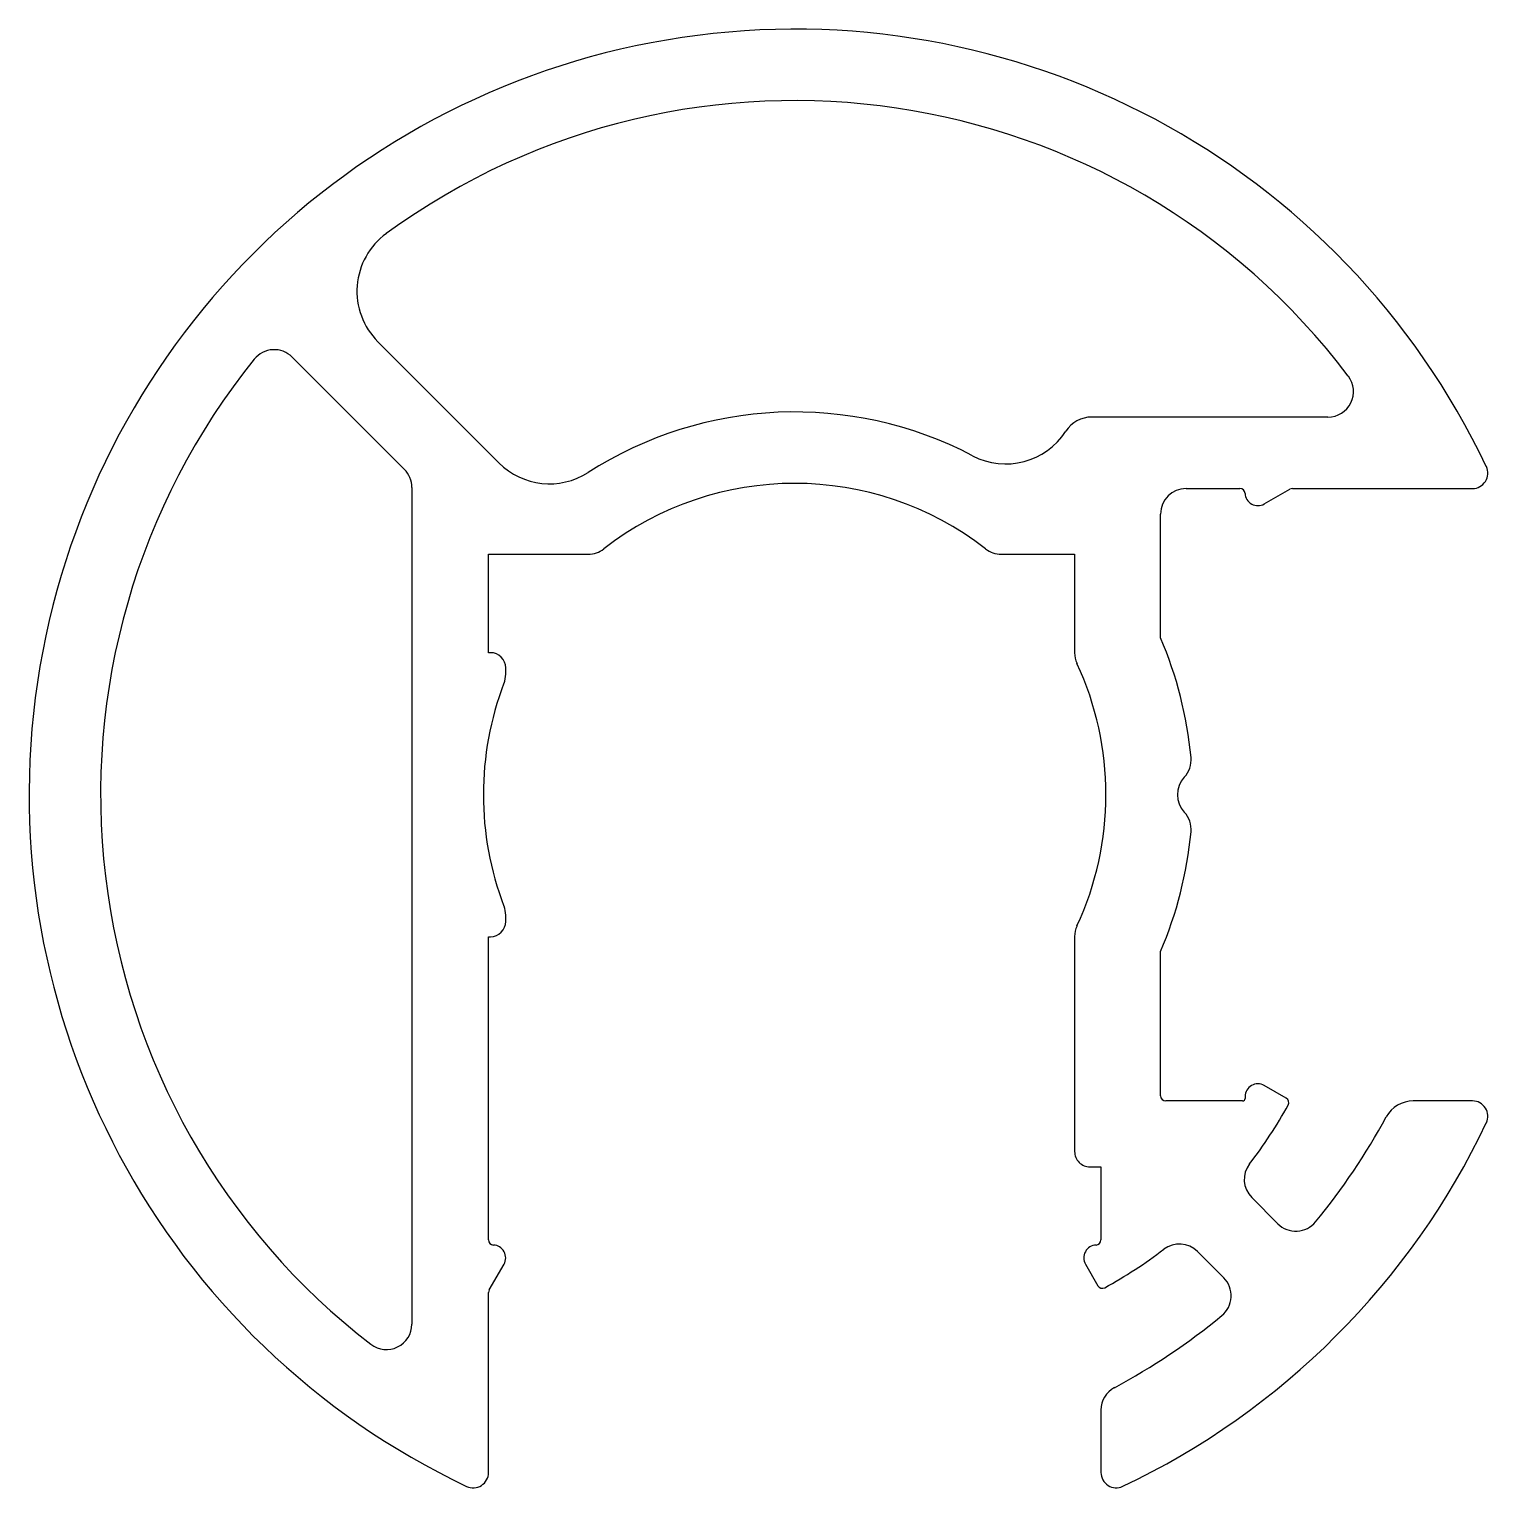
# Model space of a CAD drawing. Extents: x 788.3 to 816.9, y 599.3 to 627.9.
import ezdxf

# ---------------------------------------------------------------- set-up
doc = ezdxf.new("R2010")
doc.units = 0
doc.layers.get('0').update_dxf_attribs({"linetype": 'CONTINUOUS'})

msp = doc.modelspace()

# ---------------------------------------------------------------- linework, layer by layer
for p, q in [((797.529, 619.383), (795.156, 621.756)), ((793.477, 621.455), (795.677, 619.255)), ((813.773, 620.281), (809.142, 620.281)), ((795.823, 618.902), (795.823, 602.508)), ((810.993, 618.881), (812.049, 618.881)), ((812.524, 618.578), (813.025, 618.868)), ((813.075, 618.881), (816.605, 618.881)), ((810.493, 615.953), (810.493, 618.381)), ((797.324, 615.664), (797.324, 617.594)), ((797.324, 617.594), (799.276, 617.594)), ((807.371, 617.594), (808.809, 617.594)), ((808.809, 617.594), (808.809, 615.663)), ((797.361, 615.664), (797.324, 615.664)), ((797.661, 615.244), (797.661, 615.364)), ((797.661, 610.399), (797.661, 610.518)), ((797.324, 610.099), (797.361, 610.099)), ((797.324, 604.156), (797.324, 610.099)), ((808.809, 610.1), (808.808, 605.889)), ((810.493, 606.981), (810.493, 609.81)), ((812.956, 606.935), (812.524, 607.185)), ((812.099, 606.881), (810.593, 606.881)), ((812.149, 606.968), (812.149, 606.931)), ((816.605, 606.881), (815.443, 606.881)), ((809.108, 605.589), (809.324, 605.589)), ((809.324, 605.589), (809.324, 604.156)), ((812.79, 604.475), (812.278, 604.987)), ((797.338, 603.179), (797.628, 603.681)), ((809.021, 603.681), (809.265, 603.259)), ((811.214, 603.93), (811.73, 603.414)), ((797.324, 599.599), (797.324, 603.129)), ((809.324, 600.822), (809.324, 599.6))]:
    msp.add_line(p, q)
for centre, radius, start, end in [((803.323, 612.881), 15, 25.3771, 244.6271), ((803.323, 612.881), 13.6, 37.0889, 126.0404), ((796.146, 622.746), 1.4, 126.0404, 225), ((803.323, 612.881), 13.6, 141.1349, 232.3608), ((793.123, 621.102), 0.5, 45, 141.135), ((813.773, 620.781), 0.5, 270, 37.0889), ((803.323, 612.881), 7.5, 62.3114, 122.6734), ((809.142, 619.681), 0.6, 90, 147.2883), ((807.459, 620.762), 1.4, 242.3114, 327.2882), ((798.519, 620.373), 1.4, 225, 302.6734), ((795.323, 618.902), 0.5, 0, 45), ((816.605, 619.181), 0.3, 270, 25.3771), ((803.323, 612.881), 6.1, 52.1709, 127.8291), ((810.993, 618.381), 0.5, 90, 180), ((812.049, 618.781), 0.1, 2.1936, 90), ((813.075, 618.781), 0.1, 90, 120), ((812.399, 618.795), 0.25, 182.1937, 300), ((799.276, 618.094), 0.5, 270, 307.8291), ((807.371, 618.094), 0.5, 232.1709, 270), ((803.323, 612.881), 7.8, 5.3562, 23.1912), ((797.361, 615.364), 0.3, 0, 90), ((809.309, 615.663), 0.5, 180, 204.9273), ((803.323, 612.881), 6.1, 335.0722, 24.9273), ((797.161, 615.244), 0.5, 339.0202, 0), ((803.323, 612.881), 6.1, 159.0202, 200.9798), ((810.592, 613.563), 0.5, 317.0438, 5.3562), ((811.323, 612.881), 0.5, 137.0438, 222.9562), ((810.592, 612.2), 0.5, 354.6438, 42.9562), ((803.323, 612.881), 7.8, 336.8088, 354.6438), ((797.161, 610.518), 0.5, 0, 20.9798), ((797.361, 610.399), 0.3, 270, 0), ((809.309, 610.1), 0.5, 155.0722, 179.9848), ((812.399, 606.968), 0.25, 60, 180), ((810.593, 606.981), 0.1, 180, 270), ((812.099, 606.931), 0.05, 270, 0), ((805.029, 611.204), 9.101, 322.359, 331.0563), ((812.906, 606.848), 0.1, 331.0563, 60), ((815.443, 606.281), 0.6, 90, 151.428), ((816.605, 606.581), 0.3, 334.6232, 90), ((803.323, 612.881), 13.2, 320.6485, 331.4283), ((803.323, 612.881), 15, 295.381, 334.6232), ((809.108, 605.889), 0.3, 179.9848, 270), ((812.632, 605.341), 0.5, 142.3588, 225), ((813.144, 604.829), 0.5, 225, 320.6485), ((797.424, 604.156), 0.1, 180, 267.8063), ((797.411, 603.806), 0.25, 330, 87.8063), ((809.238, 603.806), 0.25, 92.1937, 210), ((809.224, 604.156), 0.1, 272.1936, 0), ((805.029, 611.204), 9.101, 298.6989, 307.3977), ((810.86, 603.577), 0.5, 45, 127.3977), ((811.376, 603.061), 0.5, 309.3515, 45), ((797.424, 603.129), 0.1, 150, 180), ((809.351, 603.309), 0.1, 210, 298.6975), ((803.323, 612.881), 13.2, 298.3281, 309.3515), ((795.323, 602.508), 0.5, 232.3607, 0), ((809.824, 600.822), 0.5, 118.3281, 180), ((797.024, 599.599), 0.3, 244.6271, 0), ((809.624, 599.6), 0.3, 180, 295.381)]:
    msp.add_arc(centre, radius, start, end)

doc.saveas('drawing.dxf')
